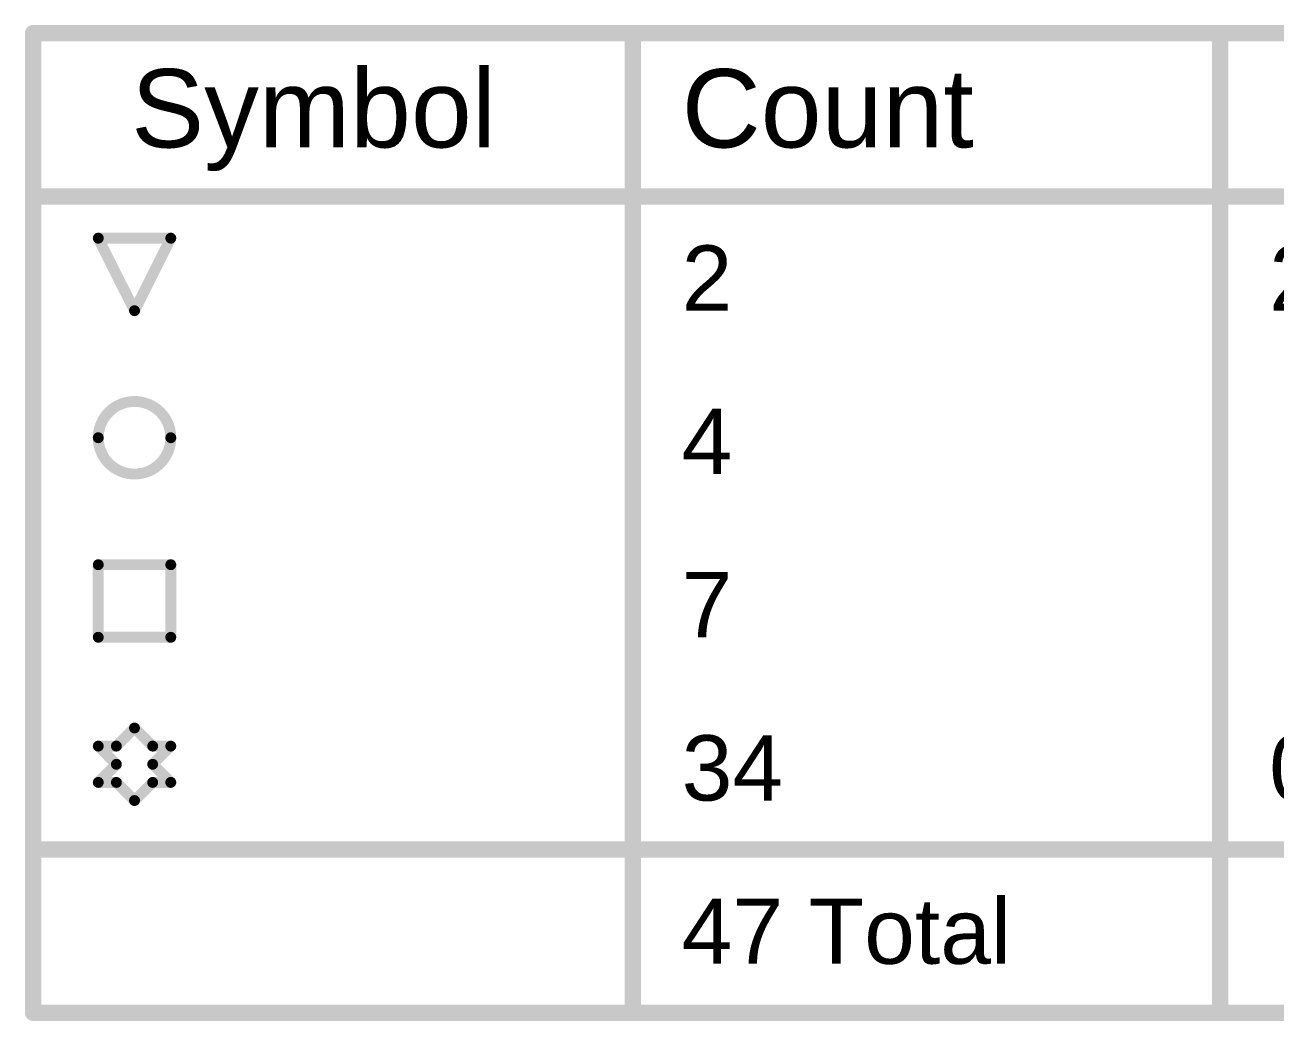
# Model space of a CAD drawing. Header units: inches. Extents: x -3 to 177, y -3 to 61.
# Drawn here: x -2.41 to 26.78, y 38.02 to 61.26 of the extents above; entities that cross this region are included whole.
import ezdxf

# ---------------------------------------------------------------- set-up
doc = ezdxf.new("R2010")
doc.units = ezdxf.units.IN
doc.layers.add('Drill Drawing', color=1, linetype='Continuous')
doc.styles.add('Arial', font='', dxfattribs={"height": 0.2})
doc.styles.get('Arial').set_extended_font_data('Arial')

msp = doc.modelspace()

# ---------------------------------------------------------------- linework, layer by layer
at = {"layer": 'Drill Drawing'}
for points in [[(-2.223, 61.071, 0.381, 0.381, 0), (176.85, 61.071, 0.381, 0.381, 0)], [(-2.223, 38.211, 0.381, 0.381, 0), (-2.223, 61.071, 0.381, 0.381, 0)], [(11.77, 38.211, 0.381, 0.381, 0), (11.77, 61.071, 0.381, 0.381, 0)], [(25.482, 38.211, 0.381, 0.381, 0), (25.482, 61.071, 0.381, 0.381, 0)], [(-2.223, 57.261, 0.381, 0.381, 0), (176.85, 57.261, 0.381, 0.381, 0)], [(-0.704, 56.287, 0.254, 0.254, 0), (0.99, 56.287, 0.254, 0.254, 0)], [(-0.704, 56.287, 0.254, 0.254, 0), (0.143, 54.594, 0.254, 0.254, 0)], [(0.143, 54.594, 0.254, 0.254, 0), (0.99, 56.287, 0.254, 0.254, 0)], [(-0.704, 48.667, 0.254, 0.254, 0), (0.99, 48.667, 0.254, 0.254, 0)], [(-0.704, 46.974, 0.254, 0.254, 0), (-0.704, 48.667, 0.254, 0.254, 0)], [(0.99, 46.974, 0.254, 0.254, 0), (0.99, 48.667, 0.254, 0.254, 0)], [(-0.704, 46.974, 0.254, 0.254, 0), (0.99, 46.974, 0.254, 0.254, 0)], [(-0.28, 44.434, 0.254, 0.254, 0), (0.143, 44.857, 0.254, 0.254, 0)], [(0.143, 44.857, 0.254, 0.254, 0), (0.566, 44.434, 0.254, 0.254, 0)], [(-0.704, 44.434, 0.254, 0.254, 0), (-0.28, 44.01, 0.254, 0.254, 0)], [(-0.704, 44.434, 0.254, 0.254, 0), (-0.28, 44.434, 0.254, 0.254, 0)], [(0.566, 44.434, 0.254, 0.254, 0), (0.99, 44.434, 0.254, 0.254, 0)], [(0.566, 44.01, 0.254, 0.254, 0), (0.99, 44.434, 0.254, 0.254, 0)], [(-0.704, 43.587, 0.254, 0.254, 0), (-0.28, 44.01, 0.254, 0.254, 0)], [(0.566, 44.01, 0.254, 0.254, 0), (0.99, 43.587, 0.254, 0.254, 0)], [(-0.704, 43.587, 0.254, 0.254, 0), (-0.28, 43.587, 0.254, 0.254, 0)], [(-0.28, 43.587, 0.254, 0.254, 0), (0.143, 43.164, 0.254, 0.254, 0)], [(0.143, 43.164, 0.254, 0.254, 0), (0.566, 43.587, 0.254, 0.254, 0)], [(0.566, 43.587, 0.254, 0.254, 0), (0.99, 43.587, 0.254, 0.254, 0)], [(-2.223, 42.021, 0.381, 0.381, 0), (176.85, 42.021, 0.381, 0.381, 0)], [(-2.223, 38.211, 0.381, 0.381, 0), (176.85, 38.211, 0.381, 0.381, 0)]]:
    msp.add_lwpolyline(points, format="xyseb", dxfattribs=at)
for points in [[(-2.318, 61.071, 0.191, 0.191, 1), (-2.127, 61.071, 0.191, 0.191, 1)], [(-2.318, 61.071, 0.191, 0.191, 1), (-2.127, 61.071, 0.191, 0.191, 1)], [(11.674, 61.071, 0.191, 0.191, 1), (11.865, 61.071, 0.191, 0.191, 1)], [(25.387, 61.071, 0.191, 0.191, 1), (25.577, 61.071, 0.191, 0.191, 1)], [(-2.318, 57.261, 0.191, 0.191, 1), (-2.127, 57.261, 0.191, 0.191, 1)], [(-0.767, 56.287, 0.127, 0.127, 1), (-0.64, 56.287, 0.127, 0.127, 1)], [(-0.767, 56.287, 0.127, 0.127, 1), (-0.64, 56.287, 0.127, 0.127, 1)], [(0.926, 56.287, 0.127, 0.127, 1), (1.053, 56.287, 0.127, 0.127, 1)], [(0.926, 56.287, 0.127, 0.127, 1), (1.053, 56.287, 0.127, 0.127, 1)], [(0.079, 54.594, 0.127, 0.127, 1), (0.206, 54.594, 0.127, 0.127, 1)], [(0.079, 54.594, 0.127, 0.127, 1), (0.206, 54.594, 0.127, 0.127, 1)], [(0.99, 51.63, 0.254, 0.254, 1), (-0.704, 51.63, 0.254, 0.254, 1)], [(-0.767, 51.63, 0.127, 0.127, 1), (-0.64, 51.63, 0.127, 0.127, 1)], [(0.926, 51.63, 0.127, 0.127, 1), (1.053, 51.63, 0.127, 0.127, 1)], [(-0.767, 48.667, 0.127, 0.127, 1), (-0.64, 48.667, 0.127, 0.127, 1)], [(-0.767, 48.667, 0.127, 0.127, 1), (-0.64, 48.667, 0.127, 0.127, 1)], [(0.926, 48.667, 0.127, 0.127, 1), (1.053, 48.667, 0.127, 0.127, 1)], [(0.926, 48.667, 0.127, 0.127, 1), (1.053, 48.667, 0.127, 0.127, 1)], [(-0.767, 46.974, 0.127, 0.127, 1), (-0.64, 46.974, 0.127, 0.127, 1)], [(-0.767, 46.974, 0.127, 0.127, 1), (-0.64, 46.974, 0.127, 0.127, 1)], [(0.926, 46.974, 0.127, 0.127, 1), (1.053, 46.974, 0.127, 0.127, 1)], [(0.926, 46.974, 0.127, 0.127, 1), (1.053, 46.974, 0.127, 0.127, 1)], [(0.079, 44.857, 0.127, 0.127, 1), (0.206, 44.857, 0.127, 0.127, 1)], [(0.079, 44.857, 0.127, 0.127, 1), (0.206, 44.857, 0.127, 0.127, 1)], [(-0.767, 44.434, 0.127, 0.127, 1), (-0.64, 44.434, 0.127, 0.127, 1)], [(-0.767, 44.434, 0.127, 0.127, 1), (-0.64, 44.434, 0.127, 0.127, 1)], [(-0.344, 44.434, 0.127, 0.127, 1), (-0.217, 44.434, 0.127, 0.127, 1)], [(-0.344, 44.434, 0.127, 0.127, 1), (-0.217, 44.434, 0.127, 0.127, 1)], [(0.503, 44.434, 0.127, 0.127, 1), (0.63, 44.434, 0.127, 0.127, 1)], [(0.503, 44.434, 0.127, 0.127, 1), (0.63, 44.434, 0.127, 0.127, 1)], [(0.926, 44.434, 0.127, 0.127, 1), (1.053, 44.434, 0.127, 0.127, 1)], [(0.926, 44.434, 0.127, 0.127, 1), (1.053, 44.434, 0.127, 0.127, 1)], [(-0.344, 44.01, 0.127, 0.127, 1), (-0.217, 44.01, 0.127, 0.127, 1)], [(-0.344, 44.01, 0.127, 0.127, 1), (-0.217, 44.01, 0.127, 0.127, 1)], [(0.503, 44.01, 0.127, 0.127, 1), (0.63, 44.01, 0.127, 0.127, 1)], [(0.503, 44.01, 0.127, 0.127, 1), (0.63, 44.01, 0.127, 0.127, 1)], [(-0.767, 43.587, 0.127, 0.127, 1), (-0.64, 43.587, 0.127, 0.127, 1)], [(-0.767, 43.587, 0.127, 0.127, 1), (-0.64, 43.587, 0.127, 0.127, 1)], [(-0.344, 43.587, 0.127, 0.127, 1), (-0.217, 43.587, 0.127, 0.127, 1)], [(-0.344, 43.587, 0.127, 0.127, 1), (-0.217, 43.587, 0.127, 0.127, 1)], [(0.503, 43.587, 0.127, 0.127, 1), (0.63, 43.587, 0.127, 0.127, 1)], [(0.503, 43.587, 0.127, 0.127, 1), (0.63, 43.587, 0.127, 0.127, 1)], [(0.926, 43.587, 0.127, 0.127, 1), (1.053, 43.587, 0.127, 0.127, 1)], [(0.926, 43.587, 0.127, 0.127, 1), (1.053, 43.587, 0.127, 0.127, 1)], [(0.079, 43.164, 0.127, 0.127, 1), (0.206, 43.164, 0.127, 0.127, 1)], [(0.079, 43.164, 0.127, 0.127, 1), (0.206, 43.164, 0.127, 0.127, 1)], [(-2.318, 42.021, 0.191, 0.191, 1), (-2.127, 42.021, 0.191, 0.191, 1)], [(-2.318, 38.211, 0.191, 0.191, 1), (-2.127, 38.211, 0.191, 0.191, 1)], [(-2.318, 38.211, 0.191, 0.191, 1), (-2.127, 38.211, 0.191, 0.191, 1)], [(11.674, 38.211, 0.191, 0.191, 1), (11.865, 38.211, 0.191, 0.191, 1)], [(25.387, 38.211, 0.191, 0.191, 1), (25.577, 38.211, 0.191, 0.191, 1)]]:
    msp.add_lwpolyline(points, format="xyseb", close=True, dxfattribs=at)

# ---------------------------------------------------------------- texts
at = {"layer": 'Drill Drawing', "style": 'Arial'}
for s, height, p in [('Symbol', 1.8288, (0.064, 58.404)), ('Count', 1.8288, (12.913, 58.404)), ('2', 1.524, (12.913, 54.594)), ('2.300mm (90.55mil)', 1.524, (26.625, 54.594)), ('4', 1.524, (12.913, 50.784)), ('7', 1.524, (12.913, 46.974)), ('34', 1.524, (12.913, 43.164)), ('0.300mm (11.81mil)', 1.524, (26.625, 43.164)), ('47 Total', 1.524, (12.913, 39.354))]:
    msp.add_text(s, height=height, dxfattribs=at).set_placement(p)

doc.saveas('drawing.dxf')
